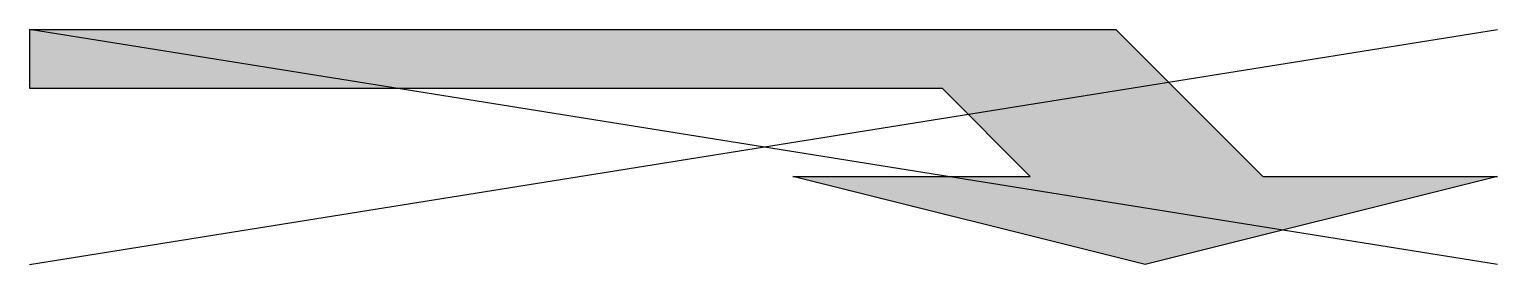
# Model space of a CAD drawing. Header units: metres. Extents: x 0 to 2.5, y -0.35 to 0.05.
import ezdxf

# ---------------------------------------------------------------- set-up
doc = ezdxf.new("R2010")
doc.units = ezdxf.units.M

msp = doc.modelspace()

# ---------------------------------------------------------------- hatches: boundary and pattern name
msp.add_hatch(color=256).paths.add_polyline_path([(1.704, -0.2), (1.3, -0.2), (1.9, -0.35), (2.5, -0.2), (2.1, -0.2), (1.85, 0.05), (0, 0.05), (0, -0.05), (1.554, -0.05)])

# ---------------------------------------------------------------- linework, layer by layer
for p, q in [((0, 0.05), (1.85, 0.05)), ((0, 0.05), (0, -0.05)), ((2.1, -0.2), (1.85, 0.05)), ((0, -0.05), (1.554, -0.05)), ((1.704, -0.2), (1.554, -0.05)), ((1.3, -0.2), (1.704, -0.2)), ((1.9, -0.35), (1.3, -0.2)), ((2.5, -0.2), (1.9, -0.35)), ((2.1, -0.2), (2.5, -0.2))]:
    msp.add_line(p, q)
at = {"flags": 128}
for points in [[(2.5, -0.35), (0, 0.05)], [(0, -0.35), (2.5, 0.05)]]:
    msp.add_lwpolyline(points, dxfattribs=at)

doc.saveas('drawing.dxf')
